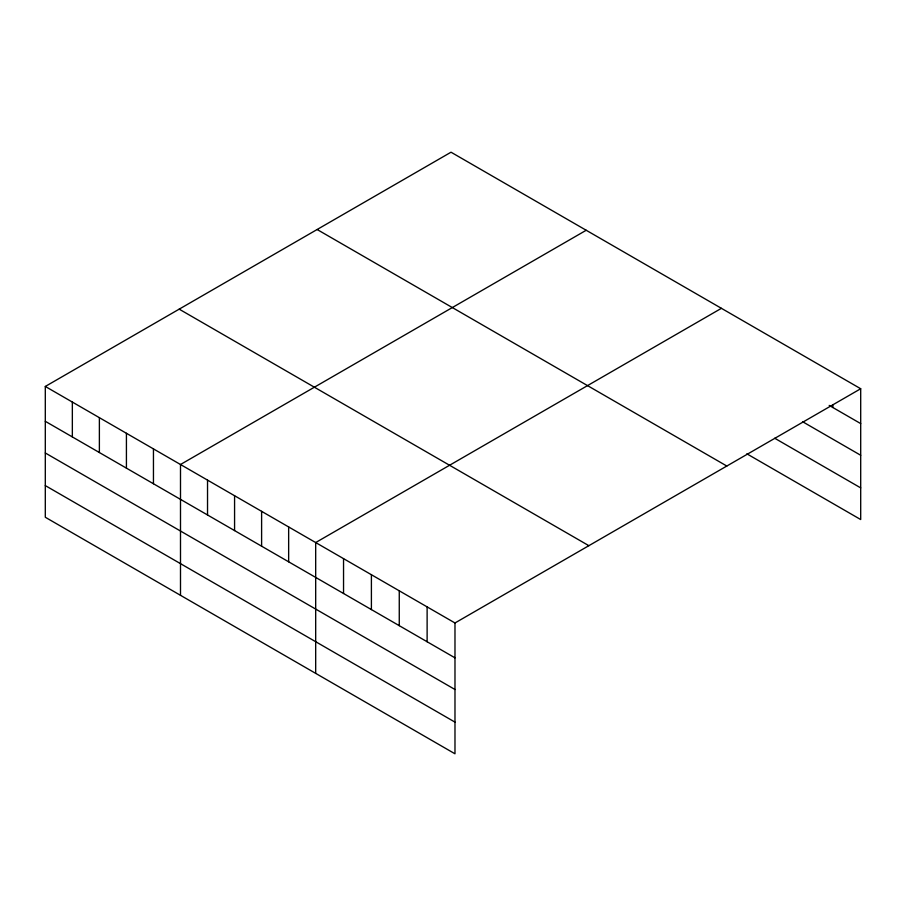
<?xml version="1.0" encoding="UTF-8"?>
<svg xmlns="http://www.w3.org/2000/svg" width="906" height="906" viewBox="0 0 906 906"><rect width="100%" height="100%" fill="white"/><g stroke="black" fill="none" stroke-linecap="round" stroke-linejoin="round"><path stroke-width="1.36" d="M860.7 388.742L451.018 152.208L45.3 386.454L45.3 517.258L454.982 753.792L454.982 622.977L860.7 388.742L860.7 519.546L746.85 453.815M586.216 230.26L180.498 464.506L180.498 595.31M721.414 308.323L315.684 542.558L315.684 673.373M829.205 405.412L860.7 423.6M802.557 421.698L860.7 455.265M774.698 438.232L860.7 487.881M317.134 229.512L726.816 466.035M179.184 309.15L588.866 545.684M45.3 386.454L454.982 622.977M45.3 421.313L454.982 657.835M45.3 452.977L454.982 689.5M45.3 485.593L454.982 722.127M832.841 404.722L832.841 407.507M427.122 606.895L427.122 641.754M399.263 590.814L399.263 625.672M371.403 574.721L371.403 609.579M343.544 558.64L343.544 593.498M288.652 526.952L288.652 561.811M261.608 511.335L261.608 546.193M234.575 495.729L234.575 530.588M207.531 480.112L207.531 514.97M153.454 448.889L153.454 483.747M126.421 433.283L126.421 468.142M99.377 417.677L99.377 452.524M72.344 402.06L72.344 436.919"/></g></svg>
